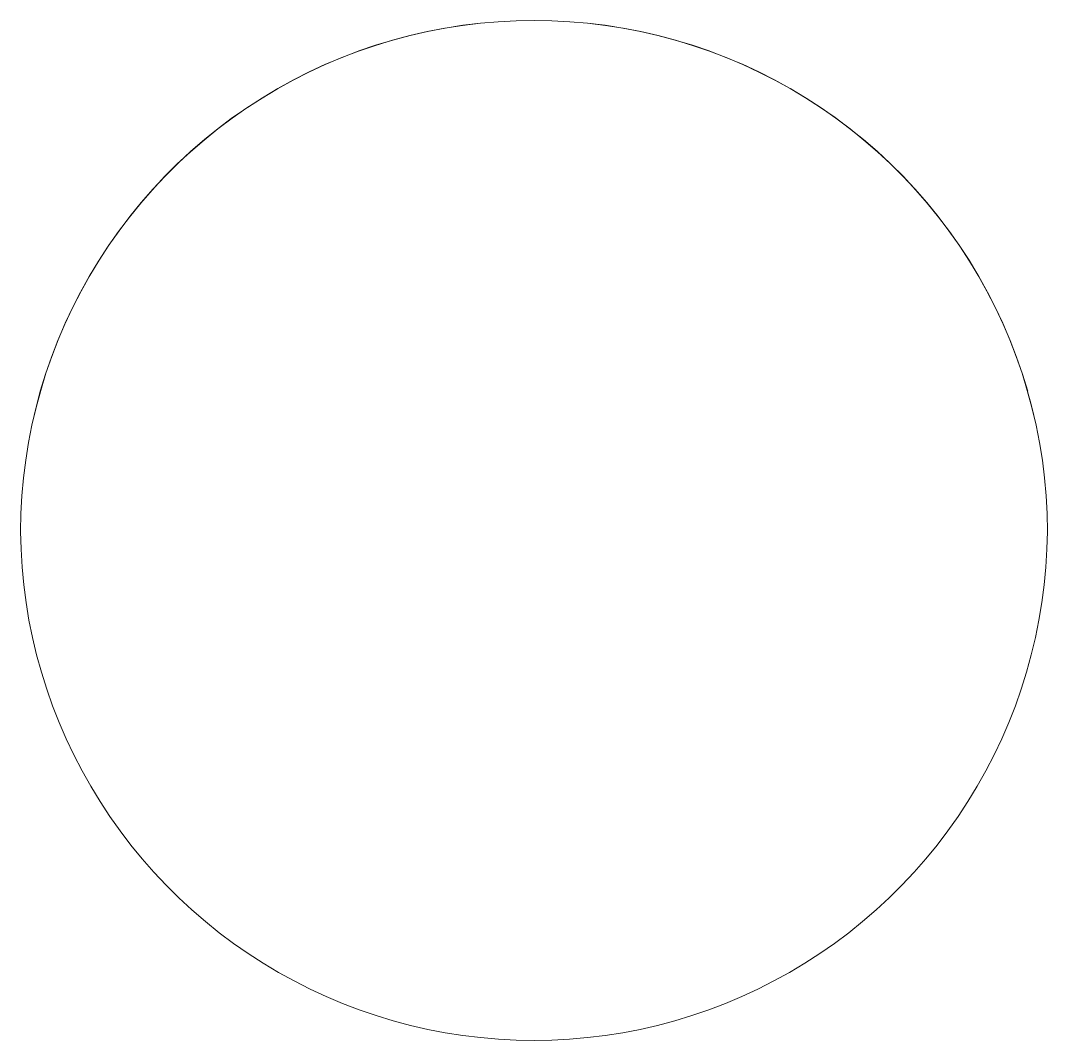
# Model space of a CAD drawing. Header units: millimetres. Extents: x -253 to 4295, y -442 to 2895.
# Drawn here: x 1567.33 to 1582.33, y 980.6 to 995.5 of the extents above; entities that cross this region are included whole.
import ezdxf

# ---------------------------------------------------------------- set-up
doc = ezdxf.new("R2010")
doc.units = ezdxf.units.MM
doc.layers.add('ZANO_R', color=7, linetype='Continuous', lineweight=0)

msp = doc.modelspace()

# ---------------------------------------------------------------- linework, layer by layer
at = {"layer": 'ZANO_R'}
for p, q in [((1573.531, 995.388), (1573.79, 995.428)), ((1573.533, 995.389), (1573.791, 995.43)), ((1573.79, 995.428), (1574.049, 995.46)), ((1573.791, 995.43), (1574.051, 995.461)), ((1574.049, 995.46), (1574.31, 995.482)), ((1574.051, 995.461), (1574.311, 995.483)), ((1574.31, 995.482), (1574.571, 995.496)), ((1574.311, 995.483), (1574.572, 995.496)), ((1574.571, 995.496), (1574.833, 995.5)), ((1574.572, 995.496), (1574.833, 995.5)), ((1574.833, 995.5), (1575.094, 995.496)), ((1574.833, 995.5), (1575.094, 995.496)), ((1575.094, 995.496), (1575.355, 995.483)), ((1575.094, 995.496), (1575.356, 995.482)), ((1575.355, 995.483), (1575.615, 995.461)), ((1575.356, 995.482), (1575.616, 995.46)), ((1575.615, 995.461), (1575.874, 995.43)), ((1575.616, 995.46), (1575.876, 995.428)), ((1575.874, 995.43), (1576.132, 995.389)), ((1575.876, 995.428), (1576.134, 995.388)), ((1572.767, 995.213), (1573.019, 995.28)), ((1572.77, 995.215), (1573.022, 995.282)), ((1573.019, 995.28), (1573.274, 995.338)), ((1573.022, 995.282), (1573.277, 995.34)), ((1573.274, 995.338), (1573.531, 995.388)), ((1573.277, 995.34), (1573.533, 995.389)), ((1576.132, 995.389), (1576.389, 995.34)), ((1576.134, 995.388), (1576.391, 995.338)), ((1576.389, 995.34), (1576.644, 995.282)), ((1576.391, 995.338), (1576.646, 995.28)), ((1576.644, 995.282), (1576.896, 995.215)), ((1576.646, 995.28), (1576.899, 995.213)), ((1572.269, 995.052), (1572.516, 995.136)), ((1572.273, 995.055), (1572.52, 995.139)), ((1572.516, 995.136), (1572.767, 995.213)), ((1572.52, 995.139), (1572.77, 995.215)), ((1576.896, 995.215), (1577.146, 995.139)), ((1576.899, 995.213), (1577.149, 995.136)), ((1577.146, 995.139), (1577.393, 995.055)), ((1577.149, 995.136), (1577.397, 995.052)), ((1571.784, 994.856), (1572.024, 994.958)), ((1571.788, 994.86), (1572.029, 994.962)), ((1572.024, 994.958), (1572.269, 995.052)), ((1572.029, 994.962), (1572.273, 995.055)), ((1577.393, 995.055), (1577.637, 994.962)), ((1577.397, 995.052), (1577.641, 994.958)), ((1577.637, 994.962), (1577.878, 994.86)), ((1577.641, 994.958), (1577.882, 994.856)), ((1571.546, 994.746), (1571.784, 994.856)), ((1571.551, 994.75), (1571.788, 994.86)), ((1577.878, 994.86), (1578.115, 994.75)), ((1577.882, 994.856), (1578.119, 994.746)), ((1571.313, 994.628), (1571.546, 994.746)), ((1571.318, 994.632), (1571.551, 994.75)), ((1578.115, 994.75), (1578.348, 994.632)), ((1578.119, 994.746), (1578.353, 994.628)), ((1570.86, 994.367), (1571.084, 994.501)), ((1570.865, 994.372), (1571.089, 994.506)), ((1571.084, 994.501), (1571.313, 994.628)), ((1571.089, 994.506), (1571.318, 994.632)), ((1578.348, 994.632), (1578.577, 994.506)), ((1578.353, 994.628), (1578.582, 994.501)), ((1578.577, 994.506), (1578.801, 994.372)), ((1578.582, 994.501), (1578.806, 994.367)), ((1570.64, 994.225), (1570.86, 994.367)), ((1570.646, 994.23), (1570.865, 994.372)), ((1578.801, 994.372), (1579.02, 994.23)), ((1578.806, 994.367), (1579.026, 994.225)), ((1570.425, 994.075), (1570.64, 994.225)), ((1570.431, 994.081), (1570.646, 994.23)), ((1579.02, 994.23), (1579.234, 994.081)), ((1579.026, 994.225), (1579.24, 994.075)), ((1570.216, 993.918), (1570.425, 994.075)), ((1570.222, 993.924), (1570.431, 994.081)), ((1579.234, 994.081), (1579.443, 993.924)), ((1579.24, 994.075), (1579.449, 993.918)), ((1570.013, 993.754), (1570.216, 993.918)), ((1570.019, 993.76), (1570.222, 993.924)), ((1579.443, 993.924), (1579.647, 993.76)), ((1579.449, 993.918), (1579.653, 993.754)), ((1569.815, 993.582), (1570.013, 993.754)), ((1569.822, 993.59), (1570.019, 993.76)), ((1579.647, 993.76), (1579.844, 993.59)), ((1579.653, 993.754), (1579.851, 993.582)), ((1569.623, 993.404), (1569.815, 993.582)), ((1569.63, 993.412), (1569.822, 993.59)), ((1579.844, 993.59), (1580.036, 993.412)), ((1579.851, 993.582), (1580.042, 993.404)), ((1569.438, 993.219), (1569.623, 993.404)), ((1569.445, 993.228), (1569.63, 993.412)), ((1580.036, 993.412), (1580.221, 993.228)), ((1580.042, 993.404), (1580.228, 993.219)), ((1569.26, 993.028), (1569.438, 993.219)), ((1569.266, 993.037), (1569.445, 993.228)), ((1580.221, 993.228), (1580.399, 993.037)), ((1580.228, 993.219), (1580.406, 993.028)), ((1569.088, 992.831), (1569.26, 993.028)), ((1569.095, 992.84), (1569.266, 993.037)), ((1580.399, 993.037), (1580.571, 992.84)), ((1580.406, 993.028), (1580.578, 992.831)), ((1568.923, 992.628), (1569.088, 992.831)), ((1568.93, 992.638), (1569.095, 992.84)), ((1580.571, 992.84), (1580.736, 992.638)), ((1580.578, 992.831), (1580.743, 992.628)), ((1568.765, 992.419), (1568.923, 992.628)), ((1568.772, 992.429), (1568.93, 992.638)), ((1580.736, 992.638), (1580.894, 992.429)), ((1580.743, 992.628), (1580.901, 992.419)), ((1568.615, 992.205), (1568.765, 992.419)), ((1568.622, 992.216), (1568.772, 992.429)), ((1580.894, 992.429), (1581.044, 992.216)), ((1580.901, 992.419), (1581.051, 992.205)), ((1568.472, 991.986), (1568.615, 992.205)), ((1568.479, 991.997), (1568.622, 992.216)), ((1581.044, 992.216), (1581.187, 991.997)), ((1581.051, 992.205), (1581.194, 991.986)), ((1568.337, 991.762), (1568.472, 991.986)), ((1568.344, 991.774), (1568.479, 991.997)), ((1581.187, 991.997), (1581.322, 991.774)), ((1581.194, 991.986), (1581.329, 991.762)), ((1568.21, 991.533), (1568.337, 991.762)), ((1568.217, 991.545), (1568.344, 991.774)), ((1581.322, 991.774), (1581.449, 991.545)), ((1581.329, 991.762), (1581.456, 991.533)), ((1568.09, 991.301), (1568.21, 991.533)), ((1568.098, 991.313), (1568.217, 991.545)), ((1581.449, 991.545), (1581.568, 991.313)), ((1581.456, 991.533), (1581.575, 991.301)), ((1567.979, 991.064), (1568.09, 991.301)), ((1567.987, 991.077), (1568.098, 991.313)), ((1581.568, 991.313), (1581.679, 991.077)), ((1581.575, 991.301), (1581.686, 991.064)), ((1567.877, 990.823), (1567.979, 991.064)), ((1567.884, 990.836), (1567.987, 991.077)), ((1581.679, 991.077), (1581.781, 990.836)), ((1581.686, 991.064), (1581.789, 990.823)), ((1567.783, 990.579), (1567.877, 990.823)), ((1567.79, 990.593), (1567.884, 990.836)), ((1581.781, 990.836), (1581.876, 990.593)), ((1581.789, 990.823), (1581.883, 990.579)), ((1567.697, 990.332), (1567.783, 990.579)), ((1567.704, 990.346), (1567.79, 990.593)), ((1581.876, 990.593), (1581.961, 990.346)), ((1581.883, 990.579), (1581.969, 990.332)), ((1567.62, 990.082), (1567.697, 990.332)), ((1567.628, 990.096), (1567.704, 990.346)), ((1581.961, 990.346), (1582.038, 990.096)), ((1581.969, 990.332), (1582.045, 990.082)), ((1567.559, 989.844), (1567.628, 990.096)), ((1567.575, 989.908), (1567.622, 990.081)), ((1582.038, 990.096), (1582.106, 989.844)), ((1582.043, 990.081), (1582.091, 989.908)), ((1567.531, 989.734), (1567.575, 989.908)), ((1582.091, 989.908), (1582.134, 989.734)), ((1567.5, 989.59), (1567.559, 989.844)), ((1582.106, 989.844), (1582.166, 989.59)), ((1567.45, 989.334), (1567.5, 989.59)), ((1582.166, 989.59), (1582.216, 989.334)), ((1567.408, 989.076), (1567.45, 989.334)), ((1582.216, 989.334), (1582.258, 989.076)), ((1567.376, 988.817), (1567.408, 989.076)), ((1582.258, 989.076), (1582.29, 988.817)), ((1567.352, 988.556), (1567.376, 988.817)), ((1582.29, 988.817), (1582.313, 988.556)), ((1567.338, 988.296), (1567.352, 988.556)), ((1582.313, 988.556), (1582.328, 988.296)), ((1567.333, 988.035), (1567.338, 988.296)), ((1582.328, 988.296), (1582.333, 988.035)), ((1567.34, 987.774), (1567.333, 988.035)), ((1582.333, 988.035), (1582.326, 987.774)), ((1567.355, 987.514), (1567.34, 987.774)), ((1582.326, 987.774), (1582.31, 987.514)), ((1567.38, 987.255), (1567.355, 987.514)), ((1582.31, 987.514), (1582.286, 987.255)), ((1567.414, 986.997), (1567.38, 987.255)), ((1582.286, 987.255), (1582.252, 986.997)), ((1567.456, 986.74), (1567.414, 986.997)), ((1582.252, 986.997), (1582.209, 986.74)), ((1567.508, 986.485), (1567.456, 986.74)), ((1582.209, 986.74), (1582.158, 986.485)), ((1567.568, 986.231), (1567.508, 986.485)), ((1582.158, 986.485), (1582.097, 986.231)), ((1567.638, 985.98), (1567.568, 986.231)), ((1582.097, 986.231), (1582.028, 985.98)), ((1567.715, 985.732), (1567.638, 985.98)), ((1582.028, 985.98), (1581.95, 985.732)), ((1567.802, 985.486), (1567.715, 985.732)), ((1581.95, 985.732), (1581.864, 985.486)), ((1567.897, 985.244), (1567.802, 985.486)), ((1581.864, 985.486), (1581.769, 985.244)), ((1568, 985.005), (1567.897, 985.244)), ((1581.769, 985.244), (1581.666, 985.005)), ((1568.111, 984.769), (1568, 985.005)), ((1581.666, 985.005), (1581.554, 984.769)), ((1568.231, 984.538), (1568.111, 984.769)), ((1581.554, 984.769), (1581.435, 984.538)), ((1568.358, 984.311), (1568.231, 984.538)), ((1581.435, 984.538), (1581.307, 984.311)), ((1568.494, 984.089), (1568.358, 984.311)), ((1581.307, 984.311), (1581.172, 984.089)), ((1568.637, 983.871), (1568.494, 984.089)), ((1581.172, 984.089), (1581.029, 983.871)), ((1568.787, 983.658), (1568.637, 983.871)), ((1581.029, 983.871), (1580.878, 983.658)), ((1568.945, 983.451), (1568.787, 983.658)), ((1580.878, 983.658), (1580.721, 983.451)), ((1569.11, 983.25), (1568.945, 983.451)), ((1580.721, 983.451), (1580.556, 983.25)), ((1569.282, 983.054), (1569.11, 983.25)), ((1580.556, 983.25), (1580.384, 983.054)), ((1569.46, 982.864), (1569.282, 983.054)), ((1580.384, 983.054), (1580.206, 982.864)), ((1569.645, 982.681), (1569.46, 982.864)), ((1580.206, 982.864), (1580.021, 982.681)), ((1569.836, 982.504), (1569.645, 982.681)), ((1580.021, 982.681), (1579.83, 982.504)), ((1570.033, 982.334), (1569.836, 982.504)), ((1579.83, 982.504), (1579.633, 982.334)), ((1570.236, 982.171), (1570.033, 982.334)), ((1579.633, 982.334), (1579.43, 982.171)), ((1570.445, 982.015), (1570.236, 982.171)), ((1579.43, 982.171), (1579.221, 982.015)), ((1570.658, 981.866), (1570.445, 982.015)), ((1579.221, 982.015), (1579.007, 981.866)), ((1570.877, 981.725), (1570.658, 981.866)), ((1579.007, 981.866), (1578.788, 981.725)), ((1571.101, 981.591), (1570.877, 981.725)), ((1578.788, 981.725), (1578.565, 981.591)), ((1571.329, 981.466), (1571.101, 981.591)), ((1571.561, 981.348), (1571.329, 981.466)), ((1578.337, 981.466), (1578.104, 981.348)), ((1578.565, 981.591), (1578.337, 981.466)), ((1571.798, 981.239), (1571.561, 981.348)), ((1578.104, 981.348), (1577.868, 981.239)), ((1572.037, 981.137), (1571.798, 981.239)), ((1577.868, 981.239), (1577.628, 981.137)), ((1572.281, 981.045), (1572.037, 981.137)), ((1572.527, 980.96), (1572.281, 981.045)), ((1577.385, 981.045), (1577.139, 980.96)), ((1577.628, 981.137), (1577.385, 981.045)), ((1572.776, 980.885), (1572.527, 980.96)), ((1573.028, 980.817), (1572.776, 980.885)), ((1576.889, 980.885), (1576.638, 980.817)), ((1577.139, 980.96), (1576.889, 980.885)), ((1573.282, 980.759), (1573.028, 980.817)), ((1573.537, 980.71), (1573.282, 980.759)), ((1573.795, 980.669), (1573.537, 980.71)), ((1576.128, 980.71), (1575.871, 980.669)), ((1576.384, 980.759), (1576.128, 980.71)), ((1576.638, 980.817), (1576.384, 980.759)), ((1574.053, 980.638), (1573.795, 980.669)), ((1574.312, 980.615), (1574.053, 980.638)), ((1574.573, 980.602), (1574.312, 980.615)), ((1574.833, 980.597), (1574.573, 980.602)), ((1575.093, 980.602), (1574.833, 980.597)), ((1575.353, 980.615), (1575.093, 980.602)), ((1575.613, 980.638), (1575.353, 980.615)), ((1575.871, 980.669), (1575.613, 980.638))]:
    msp.add_line(p, q, dxfattribs=at)

doc.saveas('drawing.dxf')
